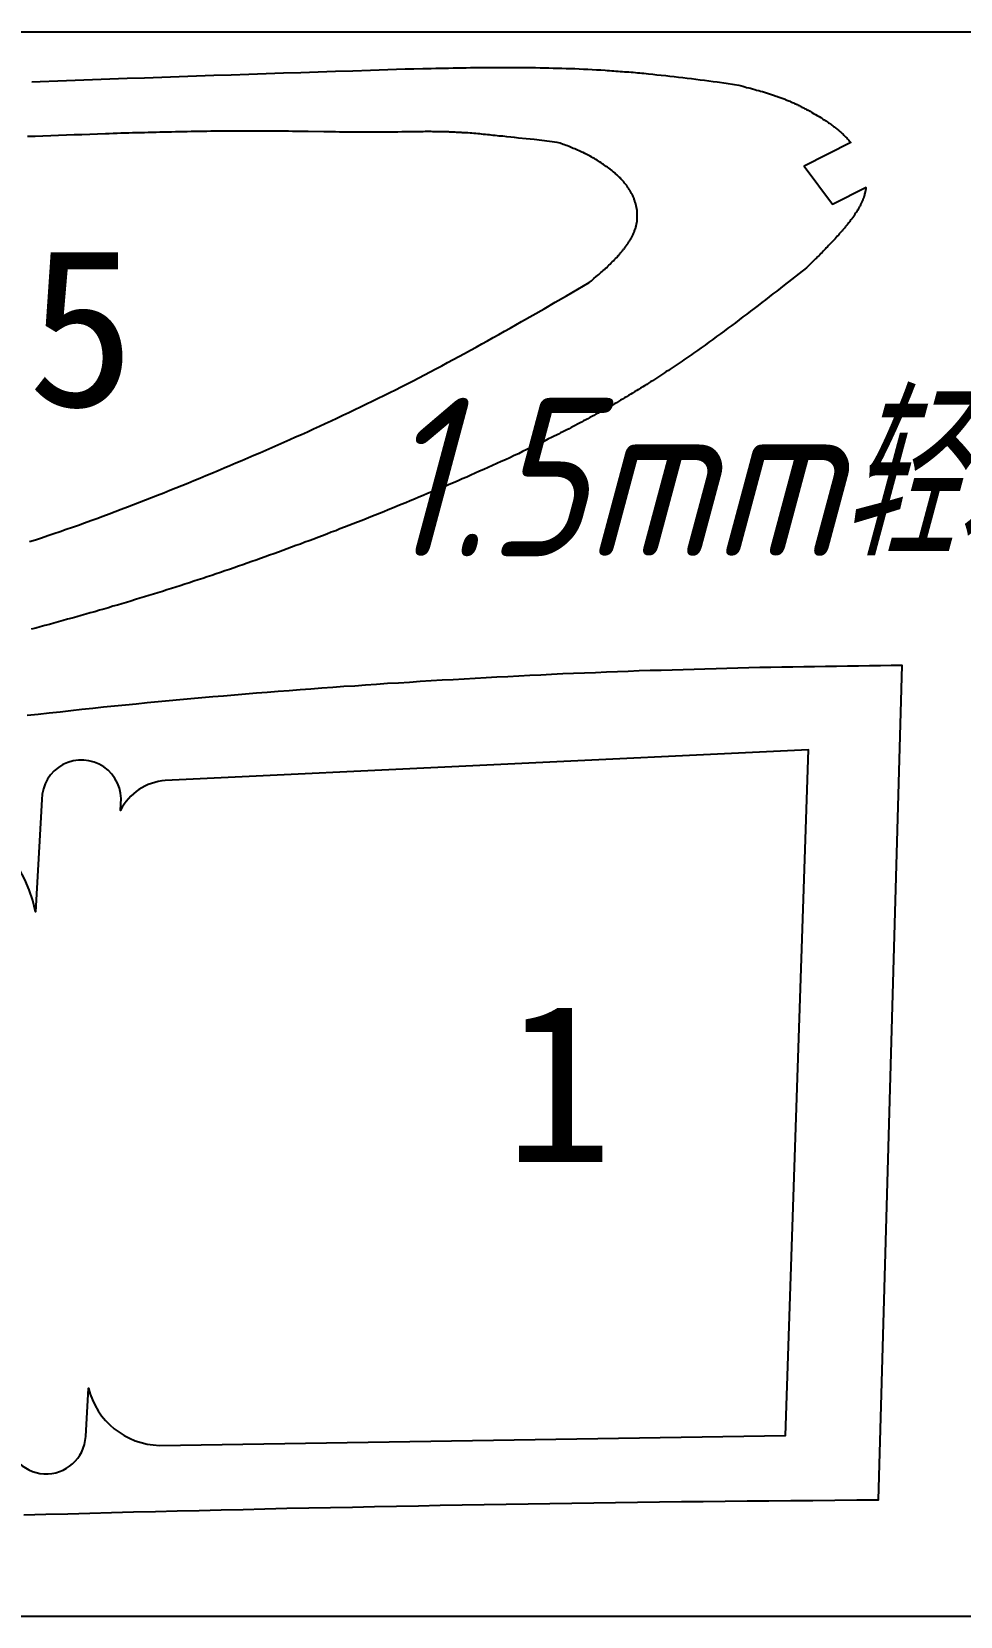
# Model space of a CAD drawing. Header units: millimetres. Extents: x 100 to 1723, y 75 to 1130.
# Drawn here: x 372.1 to 430.7, y 443.8 to 543.8 of the extents above; entities that cross this region are included whole.
import ezdxf

# ---------------------------------------------------------------- set-up
doc = ezdxf.new("R2010")
doc.units = ezdxf.units.MM
doc.layers.add('1.5mm轻木', color=30, linetype='Continuous')
doc.styles.add('工程文字', font='gbeitc.shx', dxfattribs={"bigfont": 'gbcbig.shx'})
doc.styles.add('样式_4', font='txt', dxfattribs={"height": 10})

msp = doc.modelspace()

# ---------------------------------------------------------------- linework, layer by layer
msp.add_lwpolyline([(1101.18, 543.81), (1100.7, 443.81), (100.7, 443.81), (100.7, 543.81), (1100.7, 543.81)])
at = {"layer": '1.5mm轻木', "lineweight": 25}
for points in [[(372.1, 540.64), (372.64, 540.67), (373.74, 540.71), (374.84, 540.75), (375.93, 540.79), (377.03, 540.83), (378.12, 540.87), (379.22, 540.91), (380.31, 540.95), (381.41, 540.99), (382.51, 541.02), (383.6, 541.06), (384.7, 541.1), (385.8, 541.14), (386.89, 541.17), (387.99, 541.21), (389.09, 541.24), (390.18, 541.28), (391.28, 541.32), (392.38, 541.35), (393.48, 541.39), (394.03, 541.4), (394.58, 541.42), (395.13, 541.44), (395.68, 541.46), (396.23, 541.47), (396.78, 541.49), (397.05, 541.49), (397.32, 541.5), (397.6, 541.51), (397.87, 541.51), (398.15, 541.52), (398.42, 541.52), (398.7, 541.53), (398.97, 541.54), (399.25, 541.54), (399.52, 541.54), (399.8, 541.55), (400.07, 541.55), (400.35, 541.55), (400.62, 541.56), (400.9, 541.56), (401.17, 541.56), (401.44, 541.56), (401.72, 541.56), (401.99, 541.56), (402.27, 541.56), (402.54, 541.56), (402.82, 541.56), (403.09, 541.56), (403.37, 541.55), (403.64, 541.55), (403.91, 541.55), (404.19, 541.54), (404.46, 541.54), (404.74, 541.53), (405.01, 541.52), (405.28, 541.52), (405.56, 541.51), (405.83, 541.5), (406.11, 541.49), (406.38, 541.48), (406.65, 541.47), (406.93, 541.45), (407.2, 541.44), (407.48, 541.43), (407.75, 541.41), (408.02, 541.4), (408.3, 541.38), (408.43, 541.37), (408.57, 541.36), (408.71, 541.35), (408.84, 541.34), (408.98, 541.33), (409.12, 541.32), (409.25, 541.31), (409.39, 541.3), (409.53, 541.29), (409.66, 541.28), (409.8, 541.27), (409.94, 541.26), (410.07, 541.25), (410.21, 541.24), (410.34, 541.22), (410.48, 541.21), (410.62, 541.2), (410.75, 541.19), (410.89, 541.17), (411.03, 541.16), (411.3, 541.13), (411.57, 541.1), (411.84, 541.07), (412.12, 541.04), (412.39, 541.01), (412.66, 540.98), (412.93, 540.95), (413.21, 540.92), (413.48, 540.88), (413.75, 540.85), (414.02, 540.82), (414.3, 540.78), (414.57, 540.75), (414.84, 540.71), (415.11, 540.67), (415.38, 540.64), (415.93, 540.57), (416.47, 540.49), (416.73, 540.43), (416.98, 540.37), (417.11, 540.33), (417.23, 540.3), (417.36, 540.27), (417.48, 540.24), (417.61, 540.2), (417.74, 540.17), (417.86, 540.13), (417.99, 540.1), (418.11, 540.06), (418.24, 540.03), (418.36, 539.99), (418.49, 539.95), (418.61, 539.91), (418.73, 539.87), (418.86, 539.83), (418.98, 539.79), (419.04, 539.77), (419.1, 539.75), (419.17, 539.73), (419.23, 539.71), (419.29, 539.68), (419.35, 539.66), (419.41, 539.64), (419.47, 539.62), (419.53, 539.59), (419.59, 539.57), (419.65, 539.55), (419.71, 539.52), (419.77, 539.5), (419.83, 539.47), (419.89, 539.45), (419.95, 539.42), (420.01, 539.39), (420.07, 539.37), (420.13, 539.34), (420.19, 539.32), (420.25, 539.29), (420.31, 539.26), (420.37, 539.23), (420.42, 539.21), (420.48, 539.18), (420.54, 539.15), (420.6, 539.12), (420.66, 539.09), (420.72, 539.06), (420.77, 539.03), (420.83, 539), (420.89, 538.97), (420.95, 538.94), (421, 538.91), (421.06, 538.88), (421.12, 538.85), (421.18, 538.82), (421.23, 538.79), (421.35, 538.72), (421.46, 538.66), (421.57, 538.59), (421.68, 538.52), (421.8, 538.46), (421.91, 538.39), (422.02, 538.32), (422.07, 538.28), (422.13, 538.25), (422.18, 538.21), (422.24, 538.18), (422.29, 538.14), (422.35, 538.1), (422.4, 538.07), (422.45, 538.03), (422.51, 537.99), (422.56, 537.96), (422.61, 537.92), (422.67, 537.88), (422.72, 537.84), (422.77, 537.8), (422.82, 537.76), (422.87, 537.72), (422.92, 537.68), (422.97, 537.64), (423.02, 537.6), (423.07, 537.56), (423.12, 537.51), (423.17, 537.47), (423.22, 537.43), (423.27, 537.38), (423.32, 537.34), (423.36, 537.29), (423.41, 537.25), (423.46, 537.2), (423.5, 537.16), (423.55, 537.11), (423.59, 537.06), (423.64, 537.01), (423.68, 536.96), (423.72, 536.91), (423.77, 536.86), (423.81, 536.81), (420.86, 535.33), (422.64, 532.93), (424.77, 534)], [(371.95, 511.63), (372.34, 511.75), (372.72, 511.88), (373.11, 512.01), (373.5, 512.14), (373.89, 512.28), (374.28, 512.41), (374.67, 512.55), (375.05, 512.68), (375.44, 512.82), (375.83, 512.96), (376.21, 513.1), (376.6, 513.24), (376.98, 513.39), (377.37, 513.53), (377.75, 513.68), (378.14, 513.82), (378.52, 513.97), (378.9, 514.12), (379.29, 514.27), (379.67, 514.42), (380.05, 514.57), (380.43, 514.72), (380.81, 514.87), (381.2, 515.02), (381.58, 515.18), (381.96, 515.33), (382.34, 515.49), (382.72, 515.64), (383.1, 515.8), (383.48, 515.96), (383.86, 516.12), (384.24, 516.28), (384.61, 516.44), (384.99, 516.6), (385.37, 516.76), (385.75, 516.92), (386.13, 517.08), (386.5, 517.24), (386.88, 517.41), (387.26, 517.57), (387.63, 517.74), (388.01, 517.9), (388.39, 518.07), (388.76, 518.24), (389.14, 518.4), (389.51, 518.57), (389.88, 518.74), (390.26, 518.92), (390.63, 519.09), (391, 519.26), (391.37, 519.43), (391.75, 519.61), (392.12, 519.78), (392.49, 519.96), (392.86, 520.14), (393.23, 520.32), (393.6, 520.5), (393.97, 520.68), (394.33, 520.86), (394.7, 521.04), (395.07, 521.22), (395.43, 521.41), (395.8, 521.6), (396.17, 521.78), (396.53, 521.97), (396.9, 522.16), (397.26, 522.35), (397.62, 522.54), (397.98, 522.73), (398.35, 522.93), (398.71, 523.12), (399.07, 523.32), (399.43, 523.51), (399.79, 523.71), (400.15, 523.91), (400.51, 524.11), (400.87, 524.31), (401.23, 524.51), (401.58, 524.71), (401.94, 524.91), (402.3, 525.11), (403.01, 525.52), (403.73, 525.92), (404.44, 526.33), (405.15, 526.74), (405.86, 527.15), (407.28, 527.98), (407.44, 528.1), (407.59, 528.23), (407.74, 528.36), (407.81, 528.42), (407.89, 528.49), (407.96, 528.55), (408.03, 528.61), (408.11, 528.68), (408.18, 528.75), (408.25, 528.81), (408.33, 528.88), (408.4, 528.94), (408.47, 529.01), (408.54, 529.08), (408.61, 529.15), (408.68, 529.22), (408.75, 529.29), (408.82, 529.36), (408.89, 529.43), (408.96, 529.5), (409.03, 529.57), (409.1, 529.64), (409.13, 529.68), (409.16, 529.72), (409.2, 529.75), (409.23, 529.79), (409.26, 529.83), (409.29, 529.87), (409.32, 529.9), (409.36, 529.94), (409.39, 529.98), (409.42, 530.02), (409.45, 530.06), (409.48, 530.1), (409.51, 530.14), (409.54, 530.18), (409.57, 530.22), (409.6, 530.26), (409.63, 530.3), (409.66, 530.34), (409.69, 530.38), (409.72, 530.42), (409.75, 530.46), (409.78, 530.5), (409.8, 530.55), (409.83, 530.59), (409.86, 530.63), (409.88, 530.67), (409.91, 530.72), (409.93, 530.76), (409.96, 530.8), (409.98, 530.85), (410, 530.89), (410.03, 530.93), (410.05, 530.98), (410.07, 531.02), (410.09, 531.07), (410.11, 531.11), (410.13, 531.16), (410.15, 531.2), (410.16, 531.25), (410.18, 531.3), (410.2, 531.34), (410.21, 531.39), (410.23, 531.44), (410.24, 531.48), (410.25, 531.53), (410.26, 531.58), (410.27, 531.63), (410.28, 531.68), (410.29, 531.72), (410.3, 531.77), (410.31, 531.82), (410.31, 531.87), (410.32, 531.92), (410.32, 531.97), (410.33, 532.02), (410.33, 532.07), (410.33, 532.12), (410.33, 532.17), (410.33, 532.22), (410.33, 532.27), (410.33, 532.32), (410.33, 532.37), (410.32, 532.42), (410.32, 532.47), (410.31, 532.52), (410.31, 532.57), (410.3, 532.62), (410.29, 532.66), (410.28, 532.71), (410.27, 532.76), (410.26, 532.81), (410.25, 532.86), (410.24, 532.91), (410.23, 532.96), (410.21, 533), (410.2, 533.05), (410.18, 533.1), (410.17, 533.15), (410.15, 533.19), (410.13, 533.24), (410.12, 533.29), (410.1, 533.33), (410.08, 533.38), (410.06, 533.42), (410.04, 533.47), (410.02, 533.51), (410, 533.56), (409.97, 533.6), (409.95, 533.65), (409.93, 533.69), (409.9, 533.73), (409.88, 533.78), (409.85, 533.82), (409.82, 533.86), (409.8, 533.9), (409.77, 533.94), (409.74, 533.98), (409.71, 534.02), (409.69, 534.06), (409.66, 534.1), (409.63, 534.14), (409.6, 534.18), (409.57, 534.22), (409.53, 534.26), (409.5, 534.3), (409.47, 534.34), (409.44, 534.37), (409.41, 534.41), (409.37, 534.45), (409.34, 534.48), (409.3, 534.52), (409.27, 534.55), (409.24, 534.59), (409.2, 534.62), (409.16, 534.66), (409.13, 534.69), (409.09, 534.72), (409.06, 534.76), (409.02, 534.79), (408.98, 534.82), (408.95, 534.86), (408.91, 534.89), (408.87, 534.92), (408.83, 534.95), (408.79, 534.98), (408.76, 535.02), (408.72, 535.05), (408.68, 535.08), (408.64, 535.11), (408.6, 535.14), (408.56, 535.17), (408.52, 535.2), (408.44, 535.26), (408.36, 535.31), (408.28, 535.37), (408.2, 535.43), (408.12, 535.48), (408.04, 535.54), (407.95, 535.59), (407.87, 535.65), (407.79, 535.7), (407.7, 535.75), (407.62, 535.8), (407.53, 535.85), (407.45, 535.9), (407.36, 535.95), (407.27, 536), (407.19, 536.04), (407.1, 536.09), (407.01, 536.13), (406.92, 536.18), (406.83, 536.22), (406.74, 536.26), (406.65, 536.3), (406.56, 536.34), (406.47, 536.38), (406.38, 536.42), (406.29, 536.45), (406.2, 536.49), (406.11, 536.53), (406.02, 536.56), (405.93, 536.6), (405.83, 536.63), (405.74, 536.67), (405.65, 536.7), (405.46, 536.77), (405.28, 536.83), (404.3, 536.94), (403.81, 537), (403.32, 537.05), (402.83, 537.1), (402.58, 537.13), (402.34, 537.16), (402.09, 537.18), (401.85, 537.21), (401.6, 537.23), (401.36, 537.26), (401.24, 537.27), (401.11, 537.29), (400.99, 537.3), (400.87, 537.31), (400.75, 537.32), (400.62, 537.33), (400.5, 537.35), (400.38, 537.36), (400.26, 537.37), (400.13, 537.38), (400.01, 537.39), (399.89, 537.4), (399.77, 537.41), (399.64, 537.42), (399.52, 537.43), (399.4, 537.44), (399.27, 537.44), (399.21, 537.45), (399.15, 537.45), (399.09, 537.45), (399.03, 537.46), (398.97, 537.46), (398.91, 537.46), (398.84, 537.47), (398.78, 537.47), (398.72, 537.47), (398.66, 537.48), (398.6, 537.48), (398.54, 537.48), (398.48, 537.48), (398.41, 537.49), (398.35, 537.49), (398.29, 537.49), (398.23, 537.49), (398.17, 537.49), (398.11, 537.49), (398.05, 537.5), (397.92, 537.5), (397.8, 537.5), (397.68, 537.5), (397.55, 537.5), (397.43, 537.5), (397.31, 537.51), (397.18, 537.51), (397.06, 537.51), (396.94, 537.51), (396.81, 537.5), (396.69, 537.5), (396.57, 537.5), (396.45, 537.5), (396.32, 537.5), (396.2, 537.5), (395.95, 537.5), (395.46, 537.49), (395.21, 537.48), (394.97, 537.48), (394.84, 537.48), (394.72, 537.48), (394.6, 537.48), (394.47, 537.48), (394.35, 537.47), (394.23, 537.47), (394.1, 537.47), (393.98, 537.47), (393.86, 537.47), (393.74, 537.47), (393.61, 537.47), (393.49, 537.47), (393.24, 537.47), (393, 537.47), (392.75, 537.47), (392.5, 537.48), (392.26, 537.48), (392.01, 537.48), (391.77, 537.48), (391.52, 537.48), (391.27, 537.49), (391.03, 537.49), (390.78, 537.49), (390.53, 537.5), (389.55, 537.51), (389.06, 537.52), (388.81, 537.52), (388.56, 537.52), (388.32, 537.53), (388.07, 537.53), (387.83, 537.53), (387.58, 537.54), (387.33, 537.54), (387.09, 537.54), (386.84, 537.54), (386.6, 537.54), (386.35, 537.54), (386.1, 537.54), (385.86, 537.54), (385.61, 537.54), (385.36, 537.54), (385.12, 537.54), (384.87, 537.54), (384.63, 537.54), (384.38, 537.54), (384.13, 537.53), (383.89, 537.53), (383.64, 537.53), (383.4, 537.53), (383.15, 537.52), (382.9, 537.52), (382.66, 537.52), (382.41, 537.51), (382.16, 537.51), (381.92, 537.5), (381.67, 537.5), (381.43, 537.49), (381.18, 537.49), (380.93, 537.48), (380.69, 537.48), (380.44, 537.47), (380.19, 537.47), (379.95, 537.46), (379.7, 537.45), (379.46, 537.45), (379.21, 537.44), (378.96, 537.43), (378.72, 537.43), (378.47, 537.42), (378.23, 537.41), (377.98, 537.41), (377.73, 537.4), (377.49, 537.39), (377.24, 537.38), (376.99, 537.37), (376.75, 537.37), (376.26, 537.35), (375.76, 537.33), (375.27, 537.31), (374.78, 537.3), (374.29, 537.28), (373.79, 537.26), (373.3, 537.24), (372.81, 537.22), (372.32, 537.2), (371.83, 537.19)], [(424.77, 534), (424.76, 533.98), (424.76, 533.95), (424.76, 533.93), (424.75, 533.9), (424.75, 533.88), (424.75, 533.85), (424.74, 533.83), (424.74, 533.81), (424.73, 533.78), (424.73, 533.76), (424.72, 533.73), (424.72, 533.71), (424.71, 533.69), (424.71, 533.66), (424.7, 533.64), (424.7, 533.61), (424.69, 533.59), (424.68, 533.57), (424.68, 533.54), (424.67, 533.52), (424.66, 533.5), (424.66, 533.47), (424.65, 533.45), (424.64, 533.42), (424.63, 533.4), (424.63, 533.38), (424.62, 533.35), (424.61, 533.33), (424.6, 533.31), (424.59, 533.28), (424.58, 533.26), (424.57, 533.24), (424.57, 533.22), (424.56, 533.19), (424.55, 533.17), (424.54, 533.15), (424.53, 533.12), (424.52, 533.1), (424.51, 533.08), (424.5, 533.05), (424.49, 533.03), (424.48, 533.01), (424.47, 532.99), (424.46, 532.96), (424.44, 532.94), (424.43, 532.92), (424.42, 532.9), (424.41, 532.87), (424.39, 532.83), (424.36, 532.78), (424.34, 532.74), (424.32, 532.7), (424.29, 532.65), (424.26, 532.61), (424.24, 532.56), (424.21, 532.52), (424.19, 532.48), (424.16, 532.43), (424.13, 532.39), (424.1, 532.35), (424.07, 532.3), (424.04, 532.26), (424.02, 532.22), (423.99, 532.18), (423.96, 532.13), (423.93, 532.09), (423.9, 532.05), (423.86, 532.01), (423.83, 531.97), (423.8, 531.93), (423.77, 531.88), (423.74, 531.84), (423.71, 531.8), (423.68, 531.76), (423.64, 531.72), (423.61, 531.68), (423.58, 531.64), (423.55, 531.6), (423.51, 531.56), (423.48, 531.52), (423.45, 531.48), (423.42, 531.44), (423.38, 531.4), (423.35, 531.36), (423.32, 531.32), (423.28, 531.28), (423.25, 531.25), (423.22, 531.21), (423.18, 531.17), (423.15, 531.13), (423.08, 531.05), (423.02, 530.98), (422.95, 530.9), (422.88, 530.83), (422.81, 530.75), (422.75, 530.68), (422.68, 530.6), (422.61, 530.53), (422.54, 530.46), (422.47, 530.38), (422.4, 530.31), (422.33, 530.24), (422.26, 530.17), (422.2, 530.1), (422.13, 530.03), (422.06, 529.96), (421.99, 529.88), (421.92, 529.81), (421.85, 529.74), (421.78, 529.67), (421.71, 529.6), (421.64, 529.53), (421.57, 529.47), (421.43, 529.33), (421.29, 529.19), (421.15, 529.05), (421, 528.91), (420.54, 528.55), (420.07, 528.18), (419.6, 527.81), (419.13, 527.44), (418.89, 527.26), (418.65, 527.08), (418.42, 526.9), (418.18, 526.72), (417.95, 526.53), (417.71, 526.35), (417.47, 526.17), (417.24, 525.99), (417, 525.81), (416.76, 525.63), (416.52, 525.45), (416.29, 525.27), (416.05, 525.1), (415.81, 524.92), (415.57, 524.74), (415.33, 524.57), (415.09, 524.39), (414.85, 524.22), (414.61, 524.04), (414.36, 523.87), (414.12, 523.7), (414, 523.61), (413.88, 523.53), (413.76, 523.44), (413.64, 523.36), (413.51, 523.27), (413.39, 523.19), (413.27, 523.11), (413.15, 523.02), (413.03, 522.94), (412.9, 522.85), (412.78, 522.77), (412.66, 522.69), (412.53, 522.6), (412.41, 522.52), (412.29, 522.44), (412.16, 522.36), (412.04, 522.28), (411.92, 522.19), (411.79, 522.11), (411.67, 522.03), (411.54, 521.95), (411.42, 521.87), (411.29, 521.79), (411.17, 521.71), (411.04, 521.63), (410.92, 521.55), (410.79, 521.47), (410.67, 521.4), (410.54, 521.32), (410.41, 521.24), (410.29, 521.16), (410.16, 521.08), (410.03, 521.01), (409.91, 520.93), (409.78, 520.85), (409.65, 520.78), (409.53, 520.7), (409.4, 520.63), (409.27, 520.55), (409.14, 520.48), (409.01, 520.4), (408.89, 520.33), (408.76, 520.25), (408.63, 520.18), (408.5, 520.11), (408.37, 520.03), (408.24, 519.96), (408.11, 519.89), (407.98, 519.82), (407.85, 519.74), (407.72, 519.67), (407.59, 519.6), (407.46, 519.53), (407.33, 519.46), (407.2, 519.39), (407.07, 519.32), (406.94, 519.25), (406.81, 519.18), (406.68, 519.11), (406.55, 519.04), (406.41, 518.97), (406.28, 518.9), (406.15, 518.83), (406.02, 518.76), (405.89, 518.69), (405.75, 518.62), (405.62, 518.56), (405.49, 518.49), (405.36, 518.42), (405.22, 518.35), (405.09, 518.29), (404.96, 518.22), (404.69, 518.09), (404.43, 517.96), (404.16, 517.82), (403.89, 517.69), (403.62, 517.57), (403.35, 517.44), (403.09, 517.31), (402.82, 517.18), (402.55, 517.06), (402.28, 516.93), (402, 516.8), (401.73, 516.68), (401.46, 516.56), (401.19, 516.43), (400.92, 516.31), (400.65, 516.19), (400.37, 516.07), (400.1, 515.95), (399.83, 515.83), (399.56, 515.71), (399.28, 515.59), (399.01, 515.47), (398.73, 515.35), (398.46, 515.24), (398.19, 515.12), (397.91, 515), (397.64, 514.89), (397.36, 514.77), (397.09, 514.66), (396.81, 514.54), (396.54, 514.43), (396.26, 514.31), (395.99, 514.2), (395.71, 514.09), (395.43, 513.97), (395.16, 513.86), (394.88, 513.75), (394.61, 513.64), (394.33, 513.52), (394.05, 513.41), (393.78, 513.3), (393.5, 513.19), (393.22, 513.08), (392.95, 512.97), (392.67, 512.86), (392.39, 512.75), (392.12, 512.65), (391.84, 512.54), (391.56, 512.43), (391.29, 512.32), (391.01, 512.22), (390.73, 512.11), (390.45, 512), (390.17, 511.9), (389.9, 511.79), (389.62, 511.69), (389.34, 511.59), (389.06, 511.48), (388.78, 511.38), (388.5, 511.28), (388.23, 511.17), (387.95, 511.07), (387.67, 510.97), (387.39, 510.87), (387.11, 510.77), (386.83, 510.67), (386.55, 510.57), (386.27, 510.47), (385.99, 510.37), (385.71, 510.27), (385.43, 510.17), (385.15, 510.08), (384.87, 509.98), (384.59, 509.88), (384.3, 509.79), (384.02, 509.69), (383.74, 509.6), (383.46, 509.5), (383.18, 509.41), (382.9, 509.31), (382.61, 509.22), (382.33, 509.13), (382.05, 509.04), (381.77, 508.94), (381.48, 508.85), (381.2, 508.76), (380.92, 508.67), (380.63, 508.58), (380.35, 508.49), (380.07, 508.41), (379.78, 508.32), (379.5, 508.23), (379.22, 508.14), (378.93, 508.06), (378.65, 507.97), (378.36, 507.88), (378.08, 507.8), (377.79, 507.71), (377.51, 507.63), (377.22, 507.55), (376.94, 507.46), (376.65, 507.38), (376.37, 507.3), (376.08, 507.21), (375.79, 507.13), (375.51, 507.05), (375.22, 506.97), (374.94, 506.89), (374.65, 506.81), (374.36, 506.73), (374.08, 506.65), (373.79, 506.57), (373.5, 506.49), (373.22, 506.41), (372.93, 506.34), (372.64, 506.26), (372.35, 506.18), (372.07, 506.11)], [(371.61, 450.21), (372.99, 450.25), (374.38, 450.29), (375.76, 450.33), (377.14, 450.36), (378.52, 450.4), (379.91, 450.43), (381.29, 450.47), (382.67, 450.5), (384.06, 450.53), (385.44, 450.56), (386.82, 450.6), (388.21, 450.63), (389.59, 450.66), (390.97, 450.68), (392.36, 450.71), (393.74, 450.74), (395.12, 450.77), (396.51, 450.79), (397.89, 450.82), (399.27, 450.84), (400.66, 450.87), (402.04, 450.89), (403.43, 450.91), (404.81, 450.93), (406.19, 450.95), (407.58, 450.97), (408.96, 450.99), (410.34, 451.01), (411.73, 451.03), (413.11, 451.05), (414.49, 451.06), (415.88, 451.08), (417.26, 451.09), (418.64, 451.11), (420.03, 451.12), (421.41, 451.13), (422.79, 451.15), (424.18, 451.16), (425.56, 451.17), (427.05, 503.81), (426.36, 503.81), (425.67, 503.8), (424.98, 503.79), (424.29, 503.78), (423.6, 503.77), (422.9, 503.76), (422.21, 503.75), (421.52, 503.74), (420.83, 503.73), (420.14, 503.72), (419.45, 503.71), (418.75, 503.69), (418.06, 503.68), (417.37, 503.66), (416.68, 503.65), (415.99, 503.63), (415.3, 503.61), (414.6, 503.59), (413.91, 503.57), (413.22, 503.55), (412.53, 503.53), (411.84, 503.51), (411.15, 503.49), (410.45, 503.47), (409.76, 503.44), (409.07, 503.42), (408.38, 503.39), (407.69, 503.36), (407, 503.33), (406.31, 503.31), (405.62, 503.28), (404.92, 503.25), (404.23, 503.21), (403.54, 503.18), (402.85, 503.15), (402.16, 503.11), (401.47, 503.08), (400.78, 503.04), (400.09, 503), (399.4, 502.96), (398.71, 502.92), (398.02, 502.88), (397.32, 502.84), (396.63, 502.8), (395.94, 502.75), (395.25, 502.71), (394.56, 502.67), (393.87, 502.62), (393.18, 502.57), (392.49, 502.52), (391.8, 502.48), (391.11, 502.43), (390.42, 502.38), (389.73, 502.33), (389.04, 502.27), (388.35, 502.22), (387.66, 502.17), (386.97, 502.11), (386.28, 502.06), (385.59, 502), (384.9, 501.95), (384.21, 501.89), (383.53, 501.83), (382.84, 501.77), (382.15, 501.71), (381.46, 501.64), (380.77, 501.58), (380.08, 501.52), (379.39, 501.45), (378.7, 501.38), (378.01, 501.32), (377.33, 501.25), (376.64, 501.18), (375.95, 501.1), (375.26, 501.03), (374.57, 500.96), (373.89, 500.88), (373.2, 500.81), (372.51, 500.73), (371.82, 500.65)]]:
    msp.add_lwpolyline(points, dxfattribs=at)
msp.add_lwpolyline([(370.52, 455.44, 1), (375.51, 455.16), (375.68, 458.22, 0.33819), (380.17, 454.6), (419.69, 455.22), (421.13, 498.49), (380.53, 496.55, 0.26776), (377.71, 494.67), (377.73, 495.07, 1.0562), (372.74, 495.35), (372.34, 488.27, 0.35086), (364.33, 495.06)], format="xyb", dxfattribs=at)

# ---------------------------------------------------------------- texts
at = {"layer": '1.5mm轻木', "char_height": 10, "width": 33.7794, "attachment_point": 1, "style": '样式_4'}
for s, insert in [('\\pxt0,2,6;^I5', (351.84, 530.17)), ('\\pxt0,2,6;^I1', (381.98, 482.48))]:
    msp.add_mtext(s, dxfattribs=dict(at, insert=insert))
at = {"layer": '1.5mm轻木', "insert": (394.05, 520.71), "char_height": 10, "attachment_point": 1, "style": '工程文字'}
msp.add_mtext_dynamic_manual_height_columns('1.5mm轻木', width=123.2202, gutter_width=12.5, heights=[23.9], dxfattribs=at)

doc.saveas('drawing.dxf')
